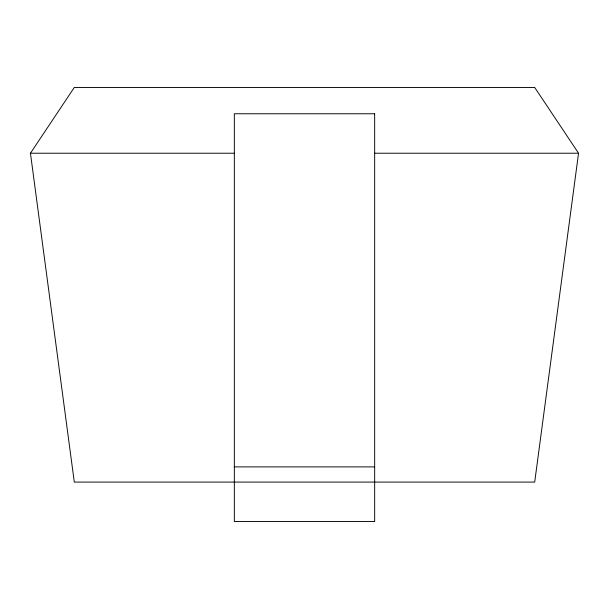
<?xml version="1.0" encoding="UTF-8"?>
<svg xmlns="http://www.w3.org/2000/svg" width="609" height="609" viewBox="0 0 609 609"><rect width="100%" height="100%" fill="white"/><g stroke="black" fill="none" stroke-linecap="round" stroke-linejoin="round"><path stroke-width="0.91" d="M578.55 153.224L534.702 482.084L74.298 482.084L30.45 153.224L74.298 87.452L534.702 87.452L578.55 153.224L374.657 153.224M30.45 153.224L234.343 153.224M234.343 466.89L374.657 466.89M374.657 113.761L234.343 113.761L234.343 521.548L374.657 521.548L374.657 113.761"/></g></svg>
